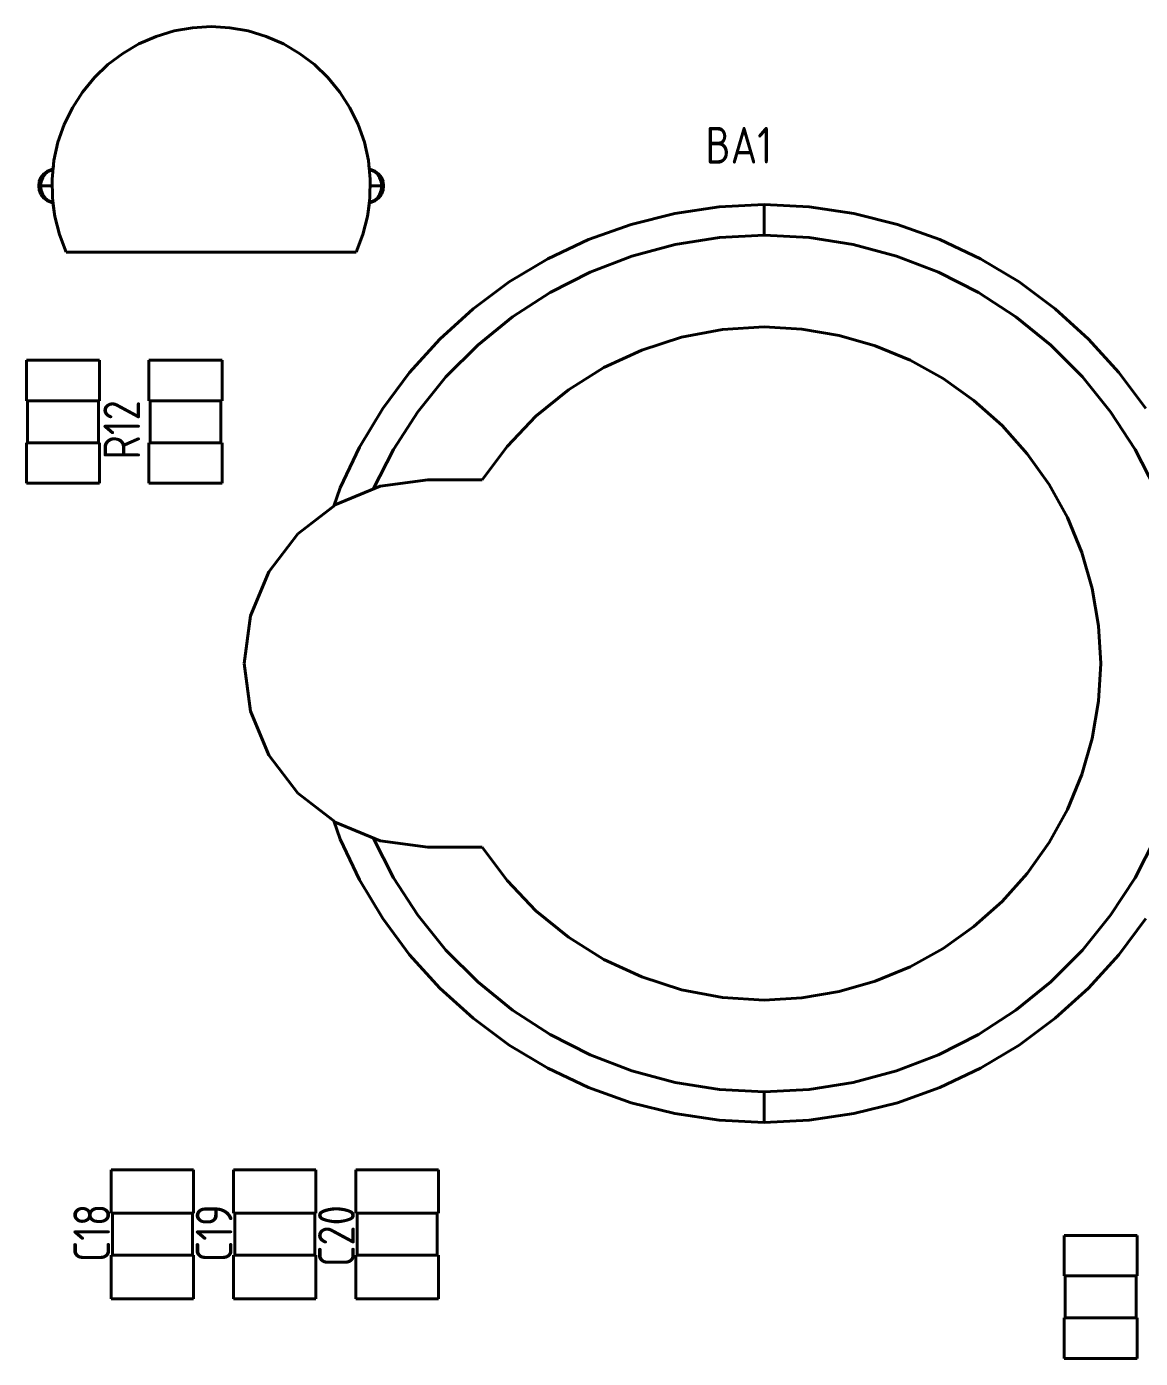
# Model space of a CAD drawing. Header units: inches. Extents: x -969 to 2045, y -594 to 12.
# Drawn here: x -834.11 to -797.7, y -149.78 to -106.25 of the extents above; entities that cross this region are included whole.
import ezdxf

# ---------------------------------------------------------------- set-up
doc = ezdxf.new("R2010")
doc.units = ezdxf.units.IN
doc.header["$MEASUREMENT"] = 0
doc.layers.add('Основная', color=7, linetype='Continuous', lineweight=40)
doc.styles.add('GOST type A0', font='gost.TTF', dxfattribs={"height": 2.116667})

msp = doc.modelspace()

# ---------------------------------------------------------------- linework, layer by layer
at = {"layer": 'Основная'}
for p, q in [((-829.877, -106.571), (-830.439, -106.815)), ((-830.439, -106.815), (-829.877, -106.571)), ((-829.877, -106.571), (-830.439, -106.815)), ((-830.439, -106.815), (-829.877, -106.571)), ((-829.293, -106.393), (-829.877, -106.571)), ((-829.877, -106.571), (-829.293, -106.393)), ((-829.293, -106.393), (-829.877, -106.571)), ((-829.877, -106.571), (-829.293, -106.393)), ((-828.689, -106.287), (-829.293, -106.393)), ((-829.293, -106.393), (-828.689, -106.287)), ((-828.689, -106.287), (-829.293, -106.393)), ((-829.293, -106.393), (-828.689, -106.287)), ((-828.079, -106.251), (-828.689, -106.287)), ((-828.689, -106.287), (-828.079, -106.251)), ((-828.079, -106.251), (-828.689, -106.287)), ((-828.689, -106.287), (-828.079, -106.251)), ((-827.469, -106.287), (-828.079, -106.251)), ((-828.079, -106.251), (-827.469, -106.287)), ((-827.469, -106.287), (-828.079, -106.251)), ((-828.079, -106.251), (-827.469, -106.287)), ((-826.867, -106.393), (-827.469, -106.287)), ((-827.469, -106.287), (-826.867, -106.393)), ((-826.867, -106.393), (-827.469, -106.287)), ((-827.469, -106.287), (-826.867, -106.393)), ((-826.281, -106.571), (-826.867, -106.393)), ((-826.867, -106.393), (-826.281, -106.571)), ((-826.281, -106.571), (-826.867, -106.393)), ((-826.867, -106.393), (-826.281, -106.571)), ((-825.719, -106.815), (-826.281, -106.571)), ((-826.281, -106.571), (-825.719, -106.815)), ((-825.719, -106.815), (-826.281, -106.571)), ((-826.281, -106.571), (-825.719, -106.815)), ((-830.439, -106.815), (-830.967, -107.125)), ((-830.967, -107.125), (-830.439, -106.815)), ((-830.439, -106.815), (-830.967, -107.125)), ((-830.967, -107.125), (-830.439, -106.815)), ((-825.191, -107.125), (-825.719, -106.815)), ((-825.719, -106.815), (-825.191, -107.125)), ((-825.191, -107.125), (-825.719, -106.815)), ((-825.719, -106.815), (-825.191, -107.125)), ((-831.455, -107.493), (-831.897, -107.915)), ((-831.897, -107.915), (-831.455, -107.493)), ((-831.455, -107.493), (-831.897, -107.915)), ((-831.897, -107.915), (-831.455, -107.493)), ((-830.967, -107.125), (-831.455, -107.493)), ((-831.455, -107.493), (-830.967, -107.125)), ((-830.967, -107.125), (-831.455, -107.493)), ((-831.455, -107.493), (-830.967, -107.125)), ((-824.703, -107.493), (-825.191, -107.125)), ((-825.191, -107.125), (-824.703, -107.493)), ((-824.703, -107.493), (-825.191, -107.125)), ((-825.191, -107.125), (-824.703, -107.493)), ((-824.261, -107.915), (-824.703, -107.493)), ((-824.703, -107.493), (-824.261, -107.915)), ((-824.261, -107.915), (-824.703, -107.493)), ((-824.703, -107.493), (-824.261, -107.915)), ((-831.897, -107.915), (-832.285, -108.389)), ((-832.285, -108.389), (-831.897, -107.915)), ((-831.897, -107.915), (-832.285, -108.389)), ((-832.285, -108.389), (-831.897, -107.915)), ((-823.873, -108.389), (-824.261, -107.915)), ((-824.261, -107.915), (-823.873, -108.389)), ((-823.873, -108.389), (-824.261, -107.915)), ((-824.261, -107.915), (-823.873, -108.389)), ((-832.285, -108.389), (-832.617, -108.903)), ((-832.617, -108.903), (-832.285, -108.389)), ((-832.285, -108.389), (-832.617, -108.903)), ((-832.617, -108.903), (-832.285, -108.389)), ((-823.541, -108.903), (-823.873, -108.389)), ((-823.873, -108.389), (-823.541, -108.903)), ((-823.541, -108.903), (-823.873, -108.389)), ((-823.873, -108.389), (-823.541, -108.903)), ((-832.617, -108.903), (-832.885, -109.453)), ((-832.885, -109.453), (-832.617, -108.903)), ((-832.617, -108.903), (-832.885, -109.453)), ((-832.885, -109.453), (-832.617, -108.903)), ((-823.273, -109.453), (-823.541, -108.903)), ((-823.541, -108.903), (-823.273, -109.453)), ((-823.273, -109.453), (-823.541, -108.903)), ((-823.541, -108.903), (-823.273, -109.453)), ((-832.885, -109.453), (-833.087, -110.031)), ((-833.087, -110.031), (-832.885, -109.453)), ((-832.885, -109.453), (-833.087, -110.031)), ((-833.087, -110.031), (-832.885, -109.453)), ((-823.071, -110.031), (-823.273, -109.453)), ((-823.273, -109.453), (-823.071, -110.031)), ((-823.071, -110.031), (-823.273, -109.453)), ((-823.273, -109.453), (-823.071, -110.031)), ((-833.087, -110.031), (-833.219, -110.627)), ((-833.219, -110.627), (-833.087, -110.031)), ((-833.087, -110.031), (-833.219, -110.627)), ((-833.219, -110.627), (-833.087, -110.031)), ((-822.939, -110.627), (-823.071, -110.031)), ((-823.071, -110.031), (-822.939, -110.627)), ((-822.939, -110.627), (-823.071, -110.031)), ((-823.071, -110.031), (-822.939, -110.627)), ((-833.439, -110.973), (-833.555, -111.063)), ((-833.555, -111.063), (-833.439, -110.973)), ((-833.439, -110.973), (-833.555, -111.063)), ((-833.555, -111.063), (-833.439, -110.973)), ((-833.501, -111.063), (-833.389, -110.973)), ((-833.501, -111.063), (-833.389, -110.973)), ((-833.303, -110.917), (-833.439, -110.973)), ((-833.439, -110.973), (-833.303, -110.917)), ((-833.303, -110.917), (-833.439, -110.973)), ((-833.439, -110.973), (-833.303, -110.917)), ((-833.389, -110.973), (-833.259, -110.917)), ((-833.389, -110.973), (-833.259, -110.917)), ((-833.249, -110.911), (-833.303, -110.917)), ((-833.303, -110.917), (-833.249, -110.911)), ((-833.249, -110.911), (-833.303, -110.917)), ((-833.303, -110.917), (-833.249, -110.911)), ((-833.281, -111.235), (-833.219, -110.627)), ((-833.281, -111.235), (-833.219, -110.627)), ((-833.259, -110.917), (-833.249, -110.917)), ((-833.259, -110.917), (-833.249, -110.917)), ((-833.219, -110.627), (-833.249, -110.917)), ((-833.219, -110.627), (-833.249, -110.917)), ((-833.249, -110.917), (-833.249, -110.911)), ((-833.249, -110.917), (-833.249, -110.911)), ((-822.909, -110.911), (-822.939, -110.627)), ((-822.939, -110.627), (-822.877, -111.235)), ((-822.909, -110.911), (-822.939, -110.627)), ((-822.939, -110.627), (-822.877, -111.235)), ((-822.855, -110.917), (-822.909, -110.911)), ((-822.909, -110.911), (-822.855, -110.917)), ((-822.855, -110.917), (-822.909, -110.911)), ((-822.909, -110.911), (-822.855, -110.917)), ((-822.909, -110.917), (-822.899, -110.917)), ((-822.909, -110.917), (-822.899, -110.917)), ((-822.899, -110.917), (-822.769, -110.973)), ((-822.899, -110.917), (-822.769, -110.973)), ((-822.719, -110.973), (-822.855, -110.917)), ((-822.855, -110.917), (-822.719, -110.973)), ((-822.719, -110.973), (-822.855, -110.917)), ((-822.855, -110.917), (-822.719, -110.973)), ((-822.769, -110.973), (-822.657, -111.063)), ((-822.769, -110.973), (-822.657, -111.063)), ((-822.605, -111.063), (-822.719, -110.973)), ((-822.719, -110.973), (-822.605, -111.063)), ((-822.605, -111.063), (-822.719, -110.973)), ((-822.719, -110.973), (-822.605, -111.063)), ((-833.699, -111.313), (-833.717, -111.457)), ((-833.717, -111.457), (-833.699, -111.313)), ((-833.699, -111.313), (-833.717, -111.457)), ((-833.717, -111.457), (-833.699, -111.313)), ((-833.643, -111.177), (-833.699, -111.313)), ((-833.699, -111.313), (-833.643, -111.177)), ((-833.643, -111.177), (-833.699, -111.313)), ((-833.699, -111.313), (-833.643, -111.177)), ((-833.657, -111.457), (-833.641, -111.313)), ((-833.657, -111.457), (-833.641, -111.313)), ((-833.555, -111.063), (-833.643, -111.177)), ((-833.643, -111.177), (-833.555, -111.063)), ((-833.555, -111.063), (-833.643, -111.177)), ((-833.643, -111.177), (-833.555, -111.063)), ((-833.641, -111.313), (-833.587, -111.177)), ((-833.641, -111.313), (-833.587, -111.177)), ((-833.587, -111.177), (-833.501, -111.063)), ((-833.587, -111.177), (-833.501, -111.063)), ((-833.281, -111.235), (-833.271, -111.847)), ((-833.281, -111.235), (-833.271, -111.847)), ((-822.887, -111.847), (-822.877, -111.235)), ((-822.887, -111.847), (-822.877, -111.235)), ((-822.657, -111.063), (-822.571, -111.177)), ((-822.657, -111.063), (-822.571, -111.177)), ((-822.515, -111.177), (-822.605, -111.063)), ((-822.605, -111.063), (-822.515, -111.177)), ((-822.515, -111.177), (-822.605, -111.063)), ((-822.605, -111.063), (-822.515, -111.177)), ((-822.571, -111.177), (-822.517, -111.313)), ((-822.571, -111.177), (-822.517, -111.313)), ((-822.517, -111.313), (-822.501, -111.457)), ((-822.517, -111.313), (-822.501, -111.457)), ((-822.459, -111.313), (-822.515, -111.177)), ((-822.515, -111.177), (-822.459, -111.313)), ((-822.459, -111.313), (-822.515, -111.177)), ((-822.515, -111.177), (-822.459, -111.313)), ((-822.441, -111.457), (-822.459, -111.313)), ((-822.459, -111.313), (-822.441, -111.457)), ((-822.441, -111.457), (-822.459, -111.313)), ((-822.459, -111.313), (-822.441, -111.457)), ((-833.717, -111.457), (-833.699, -111.601)), ((-833.717, -111.457), (-833.699, -111.601)), ((-833.717, -111.457), (-833.711, -111.457)), ((-833.717, -111.457), (-833.699, -111.601)), ((-833.717, -111.457), (-833.699, -111.601)), ((-833.717, -111.457), (-833.711, -111.457)), ((-833.711, -111.457), (-833.691, -111.457)), ((-833.711, -111.457), (-833.691, -111.457)), ((-833.699, -111.601), (-833.643, -111.737)), ((-833.699, -111.601), (-833.643, -111.737)), ((-833.699, -111.601), (-833.643, -111.737)), ((-833.699, -111.601), (-833.643, -111.737)), ((-833.691, -111.457), (-833.657, -111.457)), ((-833.691, -111.457), (-833.657, -111.457)), ((-833.657, -111.457), (-833.641, -111.601)), ((-833.657, -111.457), (-833.277, -111.457)), ((-833.657, -111.457), (-833.641, -111.601)), ((-833.657, -111.457), (-833.277, -111.457)), ((-833.643, -111.737), (-833.555, -111.853)), ((-833.643, -111.737), (-833.555, -111.853)), ((-833.643, -111.737), (-833.555, -111.853)), ((-833.643, -111.737), (-833.555, -111.853)), ((-833.641, -111.601), (-833.587, -111.737)), ((-833.641, -111.601), (-833.587, -111.737)), ((-833.587, -111.737), (-833.501, -111.853)), ((-833.587, -111.737), (-833.501, -111.853)), ((-833.555, -111.853), (-833.439, -111.941)), ((-833.555, -111.853), (-833.439, -111.941)), ((-833.555, -111.853), (-833.439, -111.941)), ((-833.555, -111.853), (-833.439, -111.941)), ((-833.501, -111.853), (-833.389, -111.941)), ((-833.501, -111.853), (-833.389, -111.941)), ((-833.271, -111.847), (-833.189, -112.453)), ((-833.271, -111.847), (-833.189, -112.453)), ((-822.969, -112.453), (-822.887, -111.847)), ((-822.969, -112.453), (-822.887, -111.847)), ((-822.881, -111.457), (-822.501, -111.457)), ((-822.881, -111.457), (-822.501, -111.457)), ((-822.769, -111.941), (-822.657, -111.853)), ((-822.769, -111.941), (-822.657, -111.853)), ((-822.719, -111.941), (-822.605, -111.853)), ((-822.719, -111.941), (-822.605, -111.853)), ((-822.719, -111.941), (-822.605, -111.853)), ((-822.719, -111.941), (-822.605, -111.853)), ((-822.657, -111.853), (-822.571, -111.737)), ((-822.657, -111.853), (-822.571, -111.737)), ((-822.605, -111.853), (-822.515, -111.737)), ((-822.605, -111.853), (-822.515, -111.737)), ((-822.605, -111.853), (-822.515, -111.737)), ((-822.605, -111.853), (-822.515, -111.737)), ((-822.571, -111.737), (-822.517, -111.601)), ((-822.571, -111.737), (-822.517, -111.601)), ((-822.517, -111.601), (-822.501, -111.457)), ((-822.517, -111.601), (-822.501, -111.457)), ((-822.515, -111.737), (-822.459, -111.601)), ((-822.515, -111.737), (-822.459, -111.601)), ((-822.515, -111.737), (-822.459, -111.601)), ((-822.515, -111.737), (-822.459, -111.601)), ((-822.501, -111.457), (-822.467, -111.457)), ((-822.501, -111.457), (-822.467, -111.457)), ((-822.467, -111.457), (-822.447, -111.457)), ((-822.467, -111.457), (-822.447, -111.457)), ((-822.459, -111.601), (-822.441, -111.457)), ((-822.459, -111.601), (-822.441, -111.457)), ((-822.459, -111.601), (-822.441, -111.457)), ((-822.459, -111.601), (-822.441, -111.457)), ((-822.447, -111.457), (-822.441, -111.457)), ((-822.447, -111.457), (-822.441, -111.457)), ((-833.439, -111.941), (-833.303, -111.997)), ((-833.439, -111.941), (-833.303, -111.997)), ((-833.439, -111.941), (-833.303, -111.997)), ((-833.439, -111.941), (-833.303, -111.997)), ((-833.389, -111.941), (-833.259, -111.997)), ((-833.389, -111.941), (-833.259, -111.997)), ((-833.303, -111.997), (-833.251, -112.003)), ((-833.303, -111.997), (-833.251, -112.003)), ((-833.303, -111.997), (-833.251, -112.003)), ((-833.303, -111.997), (-833.251, -112.003)), ((-833.259, -111.997), (-833.251, -111.997)), ((-833.259, -111.997), (-833.251, -111.997)), ((-833.251, -112.003), (-833.251, -111.997)), ((-833.251, -111.997), (-833.189, -112.453)), ((-833.251, -112.003), (-833.251, -111.997)), ((-833.251, -111.997), (-833.189, -112.453)), ((-822.969, -112.453), (-822.907, -112.003)), ((-822.969, -112.453), (-822.907, -112.003)), ((-822.907, -112.003), (-822.855, -111.997)), ((-822.907, -111.997), (-822.899, -111.997)), ((-822.907, -112.003), (-822.855, -111.997)), ((-822.907, -112.003), (-822.855, -111.997)), ((-822.907, -111.997), (-822.899, -111.997)), ((-822.907, -112.003), (-822.855, -111.997)), ((-822.899, -111.997), (-822.769, -111.941)), ((-822.899, -111.997), (-822.769, -111.941)), ((-822.855, -111.997), (-822.719, -111.941)), ((-822.855, -111.997), (-822.719, -111.941)), ((-822.855, -111.997), (-822.719, -111.941)), ((-822.855, -111.997), (-822.719, -111.941)), ((-811.469, -112.139), (-812.925, -112.355)), ((-812.925, -112.355), (-811.469, -112.139)), ((-811.469, -112.139), (-812.925, -112.355)), ((-812.925, -112.355), (-811.469, -112.139)), ((-809.999, -112.067), (-811.469, -112.139)), ((-811.469, -112.139), (-809.999, -112.067)), ((-809.999, -112.067), (-811.469, -112.139)), ((-811.469, -112.139), (-809.999, -112.067)), ((-808.529, -112.139), (-809.999, -112.067)), ((-808.529, -112.139), (-809.999, -112.067)), ((-809.999, -112.101), (-809.999, -112.067)), ((-808.529, -112.139), (-809.999, -112.067)), ((-808.529, -112.139), (-809.999, -112.067)), ((-809.999, -112.101), (-809.999, -112.067)), ((-809.999, -112.201), (-809.999, -112.101)), ((-809.999, -112.201), (-809.999, -112.101)), ((-809.999, -112.359), (-809.999, -112.201)), ((-809.999, -112.359), (-809.999, -112.201)), ((-807.073, -112.355), (-808.529, -112.139)), ((-807.073, -112.355), (-808.529, -112.139)), ((-807.073, -112.355), (-808.529, -112.139)), ((-807.073, -112.355), (-808.529, -112.139)), ((-833.189, -112.453), (-833.037, -113.047)), ((-833.189, -112.453), (-833.037, -113.047)), ((-833.189, -112.453), (-833.037, -113.047)), ((-833.189, -112.453), (-833.037, -113.047)), ((-823.121, -113.047), (-822.969, -112.453)), ((-823.121, -113.047), (-822.969, -112.453)), ((-823.121, -113.047), (-822.969, -112.453)), ((-823.121, -113.047), (-822.969, -112.453)), ((-814.353, -112.713), (-815.739, -113.209)), ((-815.739, -113.209), (-814.353, -112.713)), ((-814.353, -112.713), (-815.739, -113.209)), ((-815.739, -113.209), (-814.353, -112.713)), ((-812.925, -112.355), (-814.353, -112.713)), ((-814.353, -112.713), (-812.925, -112.355)), ((-812.925, -112.355), (-814.353, -112.713)), ((-814.353, -112.713), (-812.925, -112.355)), ((-809.999, -112.567), (-809.999, -112.359)), ((-809.999, -112.567), (-809.999, -112.359)), ((-809.999, -112.809), (-809.999, -112.567)), ((-809.999, -112.809), (-809.999, -112.567)), ((-805.645, -112.713), (-807.073, -112.355)), ((-805.645, -112.713), (-807.073, -112.355)), ((-805.645, -112.713), (-807.073, -112.355)), ((-805.645, -112.713), (-807.073, -112.355)), ((-804.259, -113.209), (-805.645, -112.713)), ((-804.259, -113.209), (-805.645, -112.713)), ((-804.259, -113.209), (-805.645, -112.713)), ((-804.259, -113.209), (-805.645, -112.713)), ((-833.037, -113.047), (-832.817, -113.617)), ((-833.037, -113.047), (-832.817, -113.617)), ((-833.037, -113.047), (-832.817, -113.617)), ((-833.037, -113.047), (-832.817, -113.617)), ((-823.341, -113.617), (-823.121, -113.047)), ((-823.341, -113.617), (-823.121, -113.047)), ((-823.341, -113.617), (-823.121, -113.047)), ((-823.341, -113.617), (-823.121, -113.047)), ((-812.909, -113.373), (-811.463, -113.143)), ((-812.909, -113.373), (-811.463, -113.143)), ((-811.463, -113.143), (-809.999, -113.067)), ((-811.463, -113.143), (-809.999, -113.067)), ((-809.999, -113.067), (-809.999, -112.809)), ((-809.999, -113.067), (-809.999, -112.809)), ((-808.535, -113.143), (-809.999, -113.067)), ((-808.535, -113.143), (-809.999, -113.067)), ((-807.089, -113.373), (-808.535, -113.143)), ((-807.089, -113.373), (-808.535, -113.143)), ((-815.739, -113.209), (-817.071, -113.839)), ((-817.071, -113.839), (-815.739, -113.209)), ((-815.739, -113.209), (-817.071, -113.839)), ((-817.071, -113.839), (-815.739, -113.209)), ((-814.325, -113.753), (-812.909, -113.373)), ((-814.325, -113.753), (-812.909, -113.373)), ((-805.673, -113.753), (-807.089, -113.373)), ((-805.673, -113.753), (-807.089, -113.373)), ((-802.929, -113.839), (-804.259, -113.209)), ((-802.929, -113.839), (-804.259, -113.209)), ((-802.929, -113.839), (-804.259, -113.209)), ((-802.929, -113.839), (-804.259, -113.209)), ((-832.817, -113.617), (-823.341, -113.617)), ((-832.817, -113.617), (-823.341, -113.617)), ((-832.817, -113.617), (-823.341, -113.617)), ((-832.817, -113.617), (-823.341, -113.617)), ((-817.071, -113.839), (-818.333, -114.595)), ((-818.333, -114.595), (-817.071, -113.839)), ((-817.071, -113.839), (-818.333, -114.595)), ((-818.333, -114.595), (-817.071, -113.839)), ((-815.693, -114.277), (-814.325, -113.753)), ((-815.693, -114.277), (-814.325, -113.753)), ((-804.305, -114.277), (-805.673, -113.753)), ((-804.305, -114.277), (-805.673, -113.753)), ((-801.665, -114.595), (-802.929, -113.839)), ((-801.665, -114.595), (-802.929, -113.839)), ((-801.665, -114.595), (-802.929, -113.839)), ((-801.665, -114.595), (-802.929, -113.839)), ((-816.999, -114.943), (-815.693, -114.277)), ((-816.999, -114.943), (-815.693, -114.277)), ((-802.999, -114.943), (-804.305, -114.277)), ((-802.999, -114.943), (-804.305, -114.277)), ((-818.333, -114.595), (-819.515, -115.471)), ((-819.515, -115.471), (-818.333, -114.595)), ((-818.333, -114.595), (-819.515, -115.471)), ((-819.515, -115.471), (-818.333, -114.595)), ((-800.483, -115.471), (-801.665, -114.595)), ((-800.483, -115.471), (-801.665, -114.595)), ((-800.483, -115.471), (-801.665, -114.595)), ((-800.483, -115.471), (-801.665, -114.595)), ((-818.229, -115.741), (-816.999, -114.943)), ((-818.229, -115.741), (-816.999, -114.943)), ((-801.771, -115.741), (-802.999, -114.943)), ((-801.771, -115.741), (-802.999, -114.943)), ((-819.515, -115.471), (-820.605, -116.461)), ((-820.605, -116.461), (-819.515, -115.471)), ((-819.515, -115.471), (-820.605, -116.461)), ((-820.605, -116.461), (-819.515, -115.471)), ((-819.367, -116.663), (-818.229, -115.741)), ((-819.367, -116.663), (-818.229, -115.741)), ((-800.631, -116.663), (-801.771, -115.741)), ((-800.631, -116.663), (-801.771, -115.741)), ((-799.393, -116.461), (-800.483, -115.471)), ((-799.393, -116.461), (-800.483, -115.471)), ((-799.393, -116.461), (-800.483, -115.471)), ((-799.393, -116.461), (-800.483, -115.471)), ((-812.705, -116.405), (-811.363, -116.151)), ((-812.705, -116.405), (-811.363, -116.151)), ((-811.363, -116.151), (-809.999, -116.067)), ((-811.363, -116.151), (-809.999, -116.067)), ((-808.767, -116.137), (-809.999, -116.067)), ((-808.767, -116.137), (-809.999, -116.067)), ((-807.551, -116.343), (-808.767, -116.137)), ((-807.551, -116.343), (-808.767, -116.137)), ((-820.605, -116.461), (-821.595, -117.551)), ((-821.595, -117.551), (-820.605, -116.461)), ((-820.605, -116.461), (-821.595, -117.551)), ((-821.595, -117.551), (-820.605, -116.461)), ((-814.005, -116.823), (-812.705, -116.405)), ((-814.005, -116.823), (-812.705, -116.405)), ((-806.367, -116.685), (-807.551, -116.343)), ((-806.367, -116.685), (-807.551, -116.343)), ((-798.405, -117.551), (-799.393, -116.461)), ((-798.405, -117.551), (-799.393, -116.461)), ((-798.405, -117.551), (-799.393, -116.461)), ((-798.405, -117.551), (-799.393, -116.461)), ((-820.403, -117.699), (-819.367, -116.663)), ((-820.403, -117.699), (-819.367, -116.663)), ((-815.243, -117.397), (-814.005, -116.823)), ((-815.243, -117.397), (-814.005, -116.823)), ((-805.227, -117.157), (-806.367, -116.685)), ((-805.227, -117.157), (-806.367, -116.685)), ((-799.595, -117.699), (-800.631, -116.663)), ((-799.595, -117.699), (-800.631, -116.663)), ((-831.725, -117.157), (-834.113, -117.157)), ((-834.113, -117.157), (-834.113, -118.477)), ((-834.113, -118.477), (-834.113, -117.157)), ((-831.725, -117.157), (-834.113, -117.157)), ((-831.725, -117.157), (-834.113, -117.157)), ((-834.113, -117.157), (-834.113, -118.477)), ((-834.113, -118.477), (-834.113, -117.157)), ((-831.725, -117.157), (-834.113, -117.157)), ((-831.725, -118.477), (-831.725, -117.157)), ((-831.725, -118.477), (-831.725, -117.157)), ((-831.725, -118.477), (-831.725, -117.157)), ((-831.725, -118.477), (-831.725, -117.157)), ((-827.725, -117.157), (-830.113, -117.157)), ((-830.113, -117.157), (-830.113, -118.477)), ((-830.113, -117.157), (-827.725, -117.157)), ((-830.113, -117.157), (-830.113, -118.477)), ((-827.725, -117.157), (-830.113, -117.157)), ((-830.113, -117.157), (-830.113, -118.477)), ((-830.113, -117.157), (-827.725, -117.157)), ((-830.113, -117.157), (-830.113, -118.477)), ((-827.725, -118.477), (-827.725, -117.157)), ((-827.725, -117.157), (-827.725, -118.477)), ((-827.725, -118.477), (-827.725, -117.157)), ((-827.725, -117.157), (-827.725, -118.477)), ((-816.401, -118.121), (-815.243, -117.397)), ((-816.401, -118.121), (-815.243, -117.397)), ((-804.147, -117.753), (-805.227, -117.157)), ((-804.147, -117.753), (-805.227, -117.157)), ((-821.595, -117.551), (-822.471, -118.733)), ((-822.471, -118.733), (-821.595, -117.551)), ((-821.595, -117.551), (-822.471, -118.733)), ((-822.471, -118.733), (-821.595, -117.551)), ((-821.325, -118.837), (-820.403, -117.699)), ((-821.325, -118.837), (-820.403, -117.699)), ((-803.141, -118.467), (-804.147, -117.753)), ((-803.141, -118.467), (-804.147, -117.753)), ((-798.673, -118.837), (-799.595, -117.699)), ((-798.673, -118.837), (-799.595, -117.699)), ((-797.527, -118.733), (-798.405, -117.551)), ((-797.527, -118.733), (-798.405, -117.551)), ((-797.527, -118.733), (-798.405, -117.551)), ((-797.527, -118.733), (-798.405, -117.551)), ((-817.461, -118.983), (-816.401, -118.121)), ((-817.461, -118.983), (-816.401, -118.121)), ((-834.113, -118.477), (-834.079, -118.477)), ((-831.725, -118.477), (-834.113, -118.477)), ((-834.113, -118.477), (-834.079, -118.477)), ((-831.725, -118.477), (-834.113, -118.477)), ((-834.079, -118.477), (-834.079, -119.849)), ((-834.079, -119.849), (-834.079, -118.477)), ((-834.079, -118.477), (-834.079, -119.849)), ((-834.079, -119.849), (-834.079, -118.477)), ((-831.759, -119.849), (-831.759, -118.477)), ((-831.759, -118.477), (-831.725, -118.477)), ((-831.759, -119.849), (-831.759, -118.477)), ((-831.759, -119.849), (-831.759, -118.477)), ((-831.759, -118.477), (-831.725, -118.477)), ((-831.759, -119.849), (-831.759, -118.477)), ((-830.113, -118.477), (-830.079, -118.477)), ((-830.113, -118.477), (-827.725, -118.477)), ((-830.113, -118.477), (-830.079, -118.477)), ((-830.113, -118.477), (-827.725, -118.477)), ((-830.079, -118.477), (-830.079, -119.849)), ((-830.079, -118.477), (-830.079, -119.849)), ((-830.079, -118.477), (-830.079, -119.849)), ((-830.079, -118.477), (-830.079, -119.849)), ((-827.759, -119.849), (-827.759, -118.477)), ((-827.759, -118.477), (-827.725, -118.477)), ((-827.759, -118.477), (-827.759, -119.849)), ((-827.759, -119.849), (-827.759, -118.477)), ((-827.759, -118.477), (-827.725, -118.477)), ((-827.759, -118.477), (-827.759, -119.849)), ((-822.471, -118.733), (-823.227, -119.995)), ((-823.227, -119.995), (-822.471, -118.733)), ((-822.471, -118.733), (-823.227, -119.995)), ((-823.227, -119.995), (-822.471, -118.733)), ((-802.221, -119.289), (-803.141, -118.467)), ((-802.221, -119.289), (-803.141, -118.467)), ((-822.123, -120.067), (-821.325, -118.837)), ((-822.123, -120.067), (-821.325, -118.837)), ((-818.405, -119.971), (-817.461, -118.983)), ((-818.405, -119.971), (-817.461, -118.983)), ((-797.875, -120.067), (-798.673, -118.837)), ((-797.875, -120.067), (-798.673, -118.837)), ((-801.399, -120.209), (-802.221, -119.289)), ((-801.399, -120.209), (-802.221, -119.289)), ((-834.079, -119.849), (-834.113, -119.849)), ((-834.113, -119.849), (-834.113, -121.169)), ((-834.113, -121.169), (-834.113, -119.849)), ((-831.725, -119.849), (-834.113, -119.849)), ((-834.079, -119.849), (-834.113, -119.849)), ((-834.113, -119.849), (-834.113, -121.169)), ((-834.113, -121.169), (-834.113, -119.849)), ((-831.725, -119.849), (-834.113, -119.849)), ((-831.725, -119.849), (-831.759, -119.849)), ((-831.725, -119.849), (-831.759, -119.849)), ((-831.725, -121.169), (-831.725, -119.849)), ((-831.725, -121.169), (-831.725, -119.849)), ((-831.725, -121.169), (-831.725, -119.849)), ((-831.725, -121.169), (-831.725, -119.849)), ((-830.079, -119.849), (-830.113, -119.849)), ((-830.113, -119.849), (-830.113, -121.169)), ((-830.113, -119.849), (-827.725, -119.849)), ((-830.113, -119.849), (-830.113, -121.169)), ((-830.079, -119.849), (-830.113, -119.849)), ((-830.113, -119.849), (-830.113, -121.169)), ((-830.113, -119.849), (-827.725, -119.849)), ((-830.113, -119.849), (-830.113, -121.169)), ((-827.725, -119.849), (-827.759, -119.849)), ((-827.725, -119.849), (-827.759, -119.849)), ((-827.725, -121.169), (-827.725, -119.849)), ((-827.725, -119.849), (-827.725, -121.169)), ((-827.725, -121.169), (-827.725, -119.849)), ((-827.725, -119.849), (-827.725, -121.169)), ((-823.227, -119.995), (-823.857, -121.327)), ((-823.857, -121.327), (-823.227, -119.995)), ((-823.227, -119.995), (-823.857, -121.327)), ((-823.857, -121.327), (-823.227, -119.995)), ((-822.787, -121.369), (-822.123, -120.067)), ((-822.787, -121.369), (-822.123, -120.067)), ((-819.219, -121.067), (-818.405, -119.971)), ((-819.219, -121.067), (-818.405, -119.971)), ((-797.209, -121.373), (-797.875, -120.067)), ((-797.209, -121.373), (-797.875, -120.067)), ((-800.685, -121.215), (-801.399, -120.209)), ((-800.685, -121.215), (-801.399, -120.209)), ((-834.113, -121.169), (-831.725, -121.169)), ((-831.725, -121.169), (-834.113, -121.169)), ((-834.113, -121.169), (-831.725, -121.169)), ((-831.725, -121.169), (-834.113, -121.169)), ((-830.113, -121.169), (-827.725, -121.169)), ((-830.113, -121.169), (-827.725, -121.169)), ((-830.113, -121.169), (-827.725, -121.169)), ((-830.113, -121.169), (-827.725, -121.169)), ((-823.857, -121.327), (-824.073, -121.927)), ((-824.073, -121.927), (-823.857, -121.327)), ((-823.857, -121.327), (-824.073, -121.927)), ((-824.073, -121.927), (-823.857, -121.327)), ((-823.999, -121.871), (-822.553, -121.271)), ((-823.999, -121.871), (-822.553, -121.271)), ((-822.553, -121.271), (-820.999, -121.067)), ((-822.553, -121.271), (-820.999, -121.067)), ((-820.999, -121.067), (-819.219, -121.067)), ((-820.999, -121.067), (-819.219, -121.067)), ((-800.089, -122.295), (-800.685, -121.215)), ((-800.089, -122.295), (-800.685, -121.215)), ((-825.241, -122.825), (-823.999, -121.871)), ((-825.241, -122.825), (-823.999, -121.871)), ((-824.073, -121.927), (-825.241, -122.825)), ((-824.073, -121.927), (-825.241, -122.825)), ((-799.617, -123.433), (-800.089, -122.295)), ((-799.617, -123.433), (-800.089, -122.295)), ((-825.241, -122.825), (-826.195, -124.067)), ((-826.195, -124.067), (-825.241, -122.825)), ((-825.241, -122.825), (-826.195, -124.067)), ((-826.195, -124.067), (-825.241, -122.825)), ((-799.275, -124.619), (-799.617, -123.433)), ((-799.275, -124.619), (-799.617, -123.433)), ((-826.195, -124.067), (-826.795, -125.513)), ((-826.795, -125.513), (-826.195, -124.067)), ((-826.195, -124.067), (-826.795, -125.513)), ((-826.795, -125.513), (-826.195, -124.067)), ((-799.069, -125.835), (-799.275, -124.619)), ((-799.069, -125.835), (-799.275, -124.619)), ((-826.795, -125.513), (-826.999, -127.067)), ((-826.999, -127.067), (-826.795, -125.513)), ((-826.795, -125.513), (-826.999, -127.067)), ((-826.999, -127.067), (-826.795, -125.513)), ((-798.999, -127.067), (-799.069, -125.835)), ((-798.999, -127.067), (-799.069, -125.835)), ((-826.999, -127.067), (-826.795, -128.619)), ((-826.795, -128.619), (-826.999, -127.067)), ((-826.999, -127.067), (-826.795, -128.619)), ((-826.795, -128.619), (-826.999, -127.067)), ((-799.069, -128.299), (-798.999, -127.067)), ((-799.069, -128.299), (-798.999, -127.067)), ((-799.275, -129.515), (-799.069, -128.299)), ((-799.275, -129.515), (-799.069, -128.299)), ((-826.795, -128.619), (-826.195, -130.067)), ((-826.195, -130.067), (-826.795, -128.619)), ((-826.795, -128.619), (-826.195, -130.067)), ((-826.195, -130.067), (-826.795, -128.619)), ((-799.617, -130.699), (-799.275, -129.515)), ((-799.617, -130.699), (-799.275, -129.515)), ((-826.195, -130.067), (-825.241, -131.309)), ((-825.241, -131.309), (-826.195, -130.067)), ((-826.195, -130.067), (-825.241, -131.309)), ((-825.241, -131.309), (-826.195, -130.067)), ((-800.089, -131.839), (-799.617, -130.699)), ((-800.089, -131.839), (-799.617, -130.699)), ((-825.241, -131.309), (-824.073, -132.207)), ((-823.999, -132.263), (-825.241, -131.309)), ((-825.241, -131.309), (-824.073, -132.207)), ((-823.999, -132.263), (-825.241, -131.309)), ((-800.685, -132.919), (-800.089, -131.839)), ((-800.685, -132.919), (-800.089, -131.839)), ((-824.073, -132.207), (-823.857, -132.807)), ((-823.857, -132.807), (-824.073, -132.207)), ((-824.073, -132.207), (-823.857, -132.807)), ((-823.857, -132.807), (-824.073, -132.207)), ((-822.553, -132.863), (-823.999, -132.263)), ((-822.553, -132.863), (-823.999, -132.263)), ((-823.857, -132.807), (-823.227, -134.137)), ((-823.227, -134.137), (-823.857, -132.807)), ((-823.857, -132.807), (-823.227, -134.137)), ((-823.227, -134.137), (-823.857, -132.807)), ((-822.123, -134.067), (-822.787, -132.765)), ((-822.123, -134.067), (-822.787, -132.765)), ((-820.999, -133.067), (-822.553, -132.863)), ((-820.999, -133.067), (-822.553, -132.863)), ((-820.999, -133.067), (-819.219, -133.067)), ((-820.999, -133.067), (-819.219, -133.067)), ((-818.405, -134.163), (-819.219, -133.067)), ((-818.405, -134.163), (-819.219, -133.067)), ((-801.399, -133.925), (-800.685, -132.919)), ((-801.399, -133.925), (-800.685, -132.919)), ((-797.875, -134.067), (-797.209, -132.761)), ((-797.875, -134.067), (-797.209, -132.761)), ((-802.221, -134.845), (-801.399, -133.925)), ((-802.221, -134.845), (-801.399, -133.925)), ((-823.227, -134.137), (-822.471, -135.401)), ((-822.471, -135.401), (-823.227, -134.137)), ((-823.227, -134.137), (-822.471, -135.401)), ((-822.471, -135.401), (-823.227, -134.137)), ((-821.325, -135.295), (-822.123, -134.067)), ((-821.325, -135.295), (-822.123, -134.067)), ((-817.461, -135.149), (-818.405, -134.163)), ((-817.461, -135.149), (-818.405, -134.163)), ((-798.673, -135.295), (-797.875, -134.067)), ((-798.673, -135.295), (-797.875, -134.067)), ((-803.141, -135.667), (-802.221, -134.845)), ((-803.141, -135.667), (-802.221, -134.845)), ((-820.403, -136.435), (-821.325, -135.295)), ((-820.403, -136.435), (-821.325, -135.295)), ((-816.401, -136.013), (-817.461, -135.149)), ((-816.401, -136.013), (-817.461, -135.149)), ((-799.595, -136.435), (-798.673, -135.295)), ((-799.595, -136.435), (-798.673, -135.295)), ((-822.471, -135.401), (-821.595, -136.583)), ((-821.595, -136.583), (-822.471, -135.401)), ((-822.471, -135.401), (-821.595, -136.583)), ((-821.595, -136.583), (-822.471, -135.401)), ((-804.147, -136.381), (-803.141, -135.667)), ((-804.147, -136.381), (-803.141, -135.667)), ((-798.405, -136.583), (-797.527, -135.401)), ((-798.405, -136.583), (-797.527, -135.401)), ((-798.405, -136.583), (-797.527, -135.401)), ((-798.405, -136.583), (-797.527, -135.401)), ((-815.243, -136.737), (-816.401, -136.013)), ((-815.243, -136.737), (-816.401, -136.013)), ((-821.595, -136.583), (-820.605, -137.673)), ((-820.605, -137.673), (-821.595, -136.583)), ((-821.595, -136.583), (-820.605, -137.673)), ((-820.605, -137.673), (-821.595, -136.583)), ((-819.367, -137.471), (-820.403, -136.435)), ((-819.367, -137.471), (-820.403, -136.435)), ((-805.227, -136.977), (-804.147, -136.381)), ((-805.227, -136.977), (-804.147, -136.381)), ((-800.631, -137.471), (-799.595, -136.435)), ((-800.631, -137.471), (-799.595, -136.435)), ((-799.393, -137.673), (-798.405, -136.583)), ((-799.393, -137.673), (-798.405, -136.583)), ((-799.393, -137.673), (-798.405, -136.583)), ((-799.393, -137.673), (-798.405, -136.583)), ((-814.005, -137.311), (-815.243, -136.737)), ((-814.005, -137.311), (-815.243, -136.737)), ((-806.367, -137.449), (-805.227, -136.977)), ((-806.367, -137.449), (-805.227, -136.977)), ((-818.229, -138.393), (-819.367, -137.471)), ((-818.229, -138.393), (-819.367, -137.471)), ((-812.705, -137.729), (-814.005, -137.311)), ((-812.705, -137.729), (-814.005, -137.311)), ((-807.551, -137.791), (-806.367, -137.449)), ((-807.551, -137.791), (-806.367, -137.449)), ((-801.771, -138.393), (-800.631, -137.471)), ((-801.771, -138.393), (-800.631, -137.471)), ((-820.605, -137.673), (-819.515, -138.661)), ((-819.515, -138.661), (-820.605, -137.673)), ((-820.605, -137.673), (-819.515, -138.661)), ((-819.515, -138.661), (-820.605, -137.673)), ((-811.363, -137.983), (-812.705, -137.729)), ((-811.363, -137.983), (-812.705, -137.729)), ((-808.767, -137.997), (-807.551, -137.791)), ((-808.767, -137.997), (-807.551, -137.791)), ((-800.483, -138.661), (-799.393, -137.673)), ((-800.483, -138.661), (-799.393, -137.673)), ((-800.483, -138.661), (-799.393, -137.673)), ((-800.483, -138.661), (-799.393, -137.673)), ((-816.999, -139.191), (-818.229, -138.393)), ((-816.999, -139.191), (-818.229, -138.393)), ((-809.999, -138.067), (-811.363, -137.983)), ((-809.999, -138.067), (-811.363, -137.983)), ((-809.999, -138.067), (-808.767, -137.997)), ((-809.999, -138.067), (-808.767, -137.997)), ((-802.999, -139.191), (-801.771, -138.393)), ((-802.999, -139.191), (-801.771, -138.393)), ((-819.515, -138.661), (-818.333, -139.539)), ((-818.333, -139.539), (-819.515, -138.661)), ((-819.515, -138.661), (-818.333, -139.539)), ((-818.333, -139.539), (-819.515, -138.661)), ((-801.665, -139.539), (-800.483, -138.661)), ((-801.665, -139.539), (-800.483, -138.661)), ((-801.665, -139.539), (-800.483, -138.661)), ((-801.665, -139.539), (-800.483, -138.661)), ((-815.693, -139.857), (-816.999, -139.191)), ((-815.693, -139.857), (-816.999, -139.191)), ((-804.305, -139.857), (-802.999, -139.191)), ((-804.305, -139.857), (-802.999, -139.191)), ((-818.333, -139.539), (-817.071, -140.295)), ((-817.071, -140.295), (-818.333, -139.539)), ((-818.333, -139.539), (-817.071, -140.295)), ((-817.071, -140.295), (-818.333, -139.539)), ((-802.929, -140.295), (-801.665, -139.539)), ((-802.929, -140.295), (-801.665, -139.539)), ((-802.929, -140.295), (-801.665, -139.539)), ((-802.929, -140.295), (-801.665, -139.539)), ((-814.325, -140.381), (-815.693, -139.857)), ((-814.325, -140.381), (-815.693, -139.857)), ((-805.673, -140.381), (-804.305, -139.857)), ((-805.673, -140.381), (-804.305, -139.857)), ((-817.071, -140.295), (-815.739, -140.925)), ((-815.739, -140.925), (-817.071, -140.295)), ((-817.071, -140.295), (-815.739, -140.925)), ((-815.739, -140.925), (-817.071, -140.295)), ((-812.909, -140.761), (-814.325, -140.381)), ((-812.909, -140.761), (-814.325, -140.381)), ((-807.089, -140.761), (-805.673, -140.381)), ((-807.089, -140.761), (-805.673, -140.381)), ((-804.259, -140.925), (-802.929, -140.295)), ((-804.259, -140.925), (-802.929, -140.295)), ((-804.259, -140.925), (-802.929, -140.295)), ((-804.259, -140.925), (-802.929, -140.295)), ((-815.739, -140.925), (-814.353, -141.421)), ((-814.353, -141.421), (-815.739, -140.925)), ((-815.739, -140.925), (-814.353, -141.421)), ((-814.353, -141.421), (-815.739, -140.925)), ((-811.463, -140.991), (-812.909, -140.761)), ((-811.463, -140.991), (-812.909, -140.761)), ((-809.999, -141.067), (-811.463, -140.991)), ((-809.999, -141.067), (-811.463, -140.991)), ((-809.999, -141.067), (-808.535, -140.991)), ((-809.999, -141.067), (-808.535, -140.991)), ((-808.535, -140.991), (-807.089, -140.761)), ((-808.535, -140.991), (-807.089, -140.761)), ((-805.645, -141.421), (-804.259, -140.925)), ((-805.645, -141.421), (-804.259, -140.925)), ((-805.645, -141.421), (-804.259, -140.925)), ((-805.645, -141.421), (-804.259, -140.925)), ((-814.353, -141.421), (-812.925, -141.779)), ((-812.925, -141.779), (-814.353, -141.421)), ((-814.353, -141.421), (-812.925, -141.779)), ((-812.925, -141.779), (-814.353, -141.421)), ((-809.999, -141.325), (-809.999, -141.067)), ((-809.999, -141.325), (-809.999, -141.067)), ((-809.999, -141.567), (-809.999, -141.325)), ((-809.999, -141.567), (-809.999, -141.325)), ((-807.073, -141.779), (-805.645, -141.421)), ((-807.073, -141.779), (-805.645, -141.421)), ((-807.073, -141.779), (-805.645, -141.421)), ((-807.073, -141.779), (-805.645, -141.421)), ((-812.925, -141.779), (-811.469, -141.995)), ((-811.469, -141.995), (-812.925, -141.779)), ((-812.925, -141.779), (-811.469, -141.995)), ((-811.469, -141.995), (-812.925, -141.779)), ((-809.999, -141.773), (-809.999, -141.567)), ((-809.999, -141.773), (-809.999, -141.567)), ((-809.999, -141.933), (-809.999, -141.773)), ((-809.999, -141.933), (-809.999, -141.773)), ((-808.529, -141.995), (-807.073, -141.779)), ((-808.529, -141.995), (-807.073, -141.779)), ((-808.529, -141.995), (-807.073, -141.779)), ((-808.529, -141.995), (-807.073, -141.779)), ((-811.469, -141.995), (-809.999, -142.067)), ((-809.999, -142.067), (-811.469, -141.995)), ((-811.469, -141.995), (-809.999, -142.067)), ((-809.999, -142.067), (-811.469, -141.995)), ((-809.999, -142.033), (-809.999, -141.933)), ((-809.999, -142.033), (-809.999, -141.933)), ((-809.999, -142.067), (-808.529, -141.995)), ((-809.999, -142.067), (-808.529, -141.995)), ((-809.999, -142.067), (-808.529, -141.995)), ((-809.999, -142.067), (-808.529, -141.995)), ((-809.999, -142.067), (-809.999, -142.033)), ((-809.999, -142.067), (-809.999, -142.033)), ((-828.653, -143.612), (-831.345, -143.612)), ((-831.345, -143.612), (-831.345, -145.034)), ((-831.345, -145.034), (-831.345, -143.612)), ((-828.653, -143.612), (-831.345, -143.612)), ((-828.653, -143.612), (-831.345, -143.612)), ((-831.345, -143.612), (-831.345, -145.034)), ((-831.345, -145.034), (-831.345, -143.612)), ((-828.653, -143.612), (-831.345, -143.612)), ((-828.653, -145.034), (-828.653, -143.612)), ((-828.653, -145.034), (-828.653, -143.612)), ((-828.653, -145.034), (-828.653, -143.612)), ((-828.653, -145.034), (-828.653, -143.612)), ((-824.653, -143.612), (-827.345, -143.612)), ((-827.345, -143.612), (-827.345, -145.034)), ((-827.345, -145.034), (-827.345, -143.612)), ((-824.653, -143.612), (-827.345, -143.612)), ((-824.653, -143.612), (-827.345, -143.612)), ((-827.345, -143.612), (-827.345, -145.034)), ((-827.345, -145.034), (-827.345, -143.612)), ((-824.653, -143.612), (-827.345, -143.612)), ((-824.653, -145.034), (-824.653, -143.612)), ((-824.653, -145.034), (-824.653, -143.612)), ((-824.653, -145.034), (-824.653, -143.612)), ((-824.653, -145.034), (-824.653, -143.612)), ((-820.653, -143.612), (-823.345, -143.612)), ((-823.345, -143.612), (-823.345, -145.034)), ((-823.345, -145.034), (-823.345, -143.612)), ((-820.653, -143.612), (-823.345, -143.612)), ((-820.653, -143.612), (-823.345, -143.612)), ((-823.345, -143.612), (-823.345, -145.034)), ((-823.345, -145.034), (-823.345, -143.612)), ((-820.653, -143.612), (-823.345, -143.612)), ((-820.653, -145.034), (-820.653, -143.612)), ((-820.653, -145.034), (-820.653, -143.612)), ((-820.653, -145.034), (-820.653, -143.612)), ((-820.653, -145.034), (-820.653, -143.612)), ((-831.345, -145.034), (-831.307, -145.034)), ((-828.653, -145.034), (-831.345, -145.034)), ((-831.345, -145.034), (-831.307, -145.034)), ((-828.653, -145.034), (-831.345, -145.034)), ((-831.307, -145.034), (-831.307, -146.406)), ((-831.307, -146.406), (-831.307, -145.034)), ((-831.307, -145.034), (-831.307, -146.406)), ((-831.307, -146.406), (-831.307, -145.034)), ((-828.691, -146.406), (-828.691, -145.034)), ((-828.691, -145.034), (-828.653, -145.034)), ((-828.691, -146.406), (-828.691, -145.034)), ((-828.691, -146.406), (-828.691, -145.034)), ((-828.691, -145.034), (-828.653, -145.034)), ((-828.691, -146.406), (-828.691, -145.034)), ((-827.345, -145.034), (-827.307, -145.034)), ((-824.653, -145.034), (-827.345, -145.034)), ((-827.345, -145.034), (-827.307, -145.034)), ((-824.653, -145.034), (-827.345, -145.034)), ((-827.307, -145.034), (-827.307, -146.406)), ((-827.307, -146.406), (-827.307, -145.034)), ((-827.307, -145.034), (-827.307, -146.406)), ((-827.307, -146.406), (-827.307, -145.034)), ((-824.691, -146.406), (-824.691, -145.034)), ((-824.691, -145.034), (-824.653, -145.034)), ((-824.691, -146.406), (-824.691, -145.034)), ((-824.691, -146.406), (-824.691, -145.034)), ((-824.691, -145.034), (-824.653, -145.034)), ((-824.691, -146.406), (-824.691, -145.034)), ((-823.345, -145.034), (-823.307, -145.034)), ((-820.653, -145.034), (-823.345, -145.034)), ((-823.345, -145.034), (-823.307, -145.034)), ((-820.653, -145.034), (-823.345, -145.034)), ((-823.307, -145.034), (-823.307, -146.406)), ((-823.307, -146.406), (-823.307, -145.034)), ((-823.307, -145.034), (-823.307, -146.406)), ((-823.307, -146.406), (-823.307, -145.034)), ((-820.691, -146.406), (-820.691, -145.034)), ((-820.691, -145.034), (-820.653, -145.034)), ((-820.691, -146.406), (-820.691, -145.034)), ((-820.691, -146.406), (-820.691, -145.034)), ((-820.691, -145.034), (-820.653, -145.034)), ((-820.691, -146.406), (-820.691, -145.034)), ((-797.805, -145.765), (-800.193, -145.765)), ((-800.193, -145.765), (-800.193, -147.085)), ((-797.805, -145.765), (-800.193, -145.765)), ((-800.193, -145.765), (-800.193, -147.085)), ((-797.805, -145.765), (-800.193, -145.765)), ((-800.193, -145.765), (-800.193, -147.085)), ((-797.805, -145.765), (-800.193, -145.765)), ((-800.193, -145.765), (-800.193, -147.085)), ((-797.805, -147.085), (-797.805, -145.765)), ((-797.805, -145.765), (-797.805, -147.085)), ((-797.805, -147.085), (-797.805, -145.765)), ((-797.805, -145.765), (-797.805, -147.085)), ((-831.307, -146.406), (-831.345, -146.406)), ((-831.345, -146.406), (-831.345, -147.828)), ((-831.345, -147.828), (-831.345, -146.406)), ((-828.653, -146.406), (-831.345, -146.406)), ((-831.307, -146.406), (-831.345, -146.406)), ((-831.345, -146.406), (-831.345, -147.828)), ((-831.345, -147.828), (-831.345, -146.406)), ((-828.653, -146.406), (-831.345, -146.406)), ((-828.653, -146.406), (-828.691, -146.406)), ((-828.653, -146.406), (-828.691, -146.406)), ((-828.653, -147.828), (-828.653, -146.406)), ((-828.653, -147.828), (-828.653, -146.406)), ((-828.653, -147.828), (-828.653, -146.406)), ((-828.653, -147.828), (-828.653, -146.406)), ((-827.307, -146.406), (-827.345, -146.406)), ((-827.345, -146.406), (-827.345, -147.828)), ((-827.345, -147.828), (-827.345, -146.406)), ((-824.653, -146.406), (-827.345, -146.406)), ((-827.307, -146.406), (-827.345, -146.406)), ((-827.345, -146.406), (-827.345, -147.828)), ((-827.345, -147.828), (-827.345, -146.406)), ((-824.653, -146.406), (-827.345, -146.406)), ((-824.653, -146.406), (-824.691, -146.406)), ((-824.653, -146.406), (-824.691, -146.406)), ((-824.653, -147.828), (-824.653, -146.406)), ((-824.653, -147.828), (-824.653, -146.406)), ((-824.653, -147.828), (-824.653, -146.406)), ((-824.653, -147.828), (-824.653, -146.406)), ((-823.307, -146.406), (-823.345, -146.406)), ((-823.345, -146.406), (-823.345, -147.828)), ((-823.345, -147.828), (-823.345, -146.406)), ((-820.653, -146.406), (-823.345, -146.406)), ((-823.307, -146.406), (-823.345, -146.406)), ((-823.345, -146.406), (-823.345, -147.828)), ((-823.345, -147.828), (-823.345, -146.406)), ((-820.653, -146.406), (-823.345, -146.406)), ((-820.653, -146.406), (-820.691, -146.406)), ((-820.653, -146.406), (-820.691, -146.406)), ((-820.653, -147.828), (-820.653, -146.406)), ((-820.653, -147.828), (-820.653, -146.406)), ((-820.653, -147.828), (-820.653, -146.406)), ((-820.653, -147.828), (-820.653, -146.406)), ((-800.193, -147.085), (-800.159, -147.085)), ((-797.805, -147.085), (-800.193, -147.085)), ((-800.193, -147.085), (-800.159, -147.085)), ((-797.805, -147.085), (-800.193, -147.085)), ((-800.159, -147.085), (-800.159, -148.457)), ((-800.159, -147.085), (-800.159, -148.457)), ((-800.159, -147.085), (-800.159, -148.457)), ((-800.159, -147.085), (-800.159, -148.457)), ((-797.839, -148.457), (-797.839, -147.085)), ((-797.839, -147.085), (-797.805, -147.085)), ((-797.839, -147.085), (-797.839, -148.457)), ((-797.839, -148.457), (-797.839, -147.085)), ((-797.839, -147.085), (-797.805, -147.085)), ((-797.839, -147.085), (-797.839, -148.457)), ((-831.345, -147.828), (-828.653, -147.828)), ((-828.653, -147.828), (-831.345, -147.828)), ((-831.345, -147.828), (-828.653, -147.828)), ((-828.653, -147.828), (-831.345, -147.828)), ((-827.345, -147.828), (-824.653, -147.828)), ((-824.653, -147.828), (-827.345, -147.828)), ((-827.345, -147.828), (-824.653, -147.828)), ((-824.653, -147.828), (-827.345, -147.828)), ((-823.345, -147.828), (-820.653, -147.828)), ((-820.653, -147.828), (-823.345, -147.828)), ((-823.345, -147.828), (-820.653, -147.828)), ((-820.653, -147.828), (-823.345, -147.828)), ((-800.159, -148.457), (-800.193, -148.457)), ((-800.193, -148.457), (-800.193, -149.777)), ((-797.805, -148.457), (-800.193, -148.457)), ((-800.193, -148.457), (-800.193, -149.777)), ((-800.159, -148.457), (-800.193, -148.457)), ((-800.193, -148.457), (-800.193, -149.777)), ((-797.805, -148.457), (-800.193, -148.457)), ((-800.193, -148.457), (-800.193, -149.777)), ((-797.805, -148.457), (-797.839, -148.457)), ((-797.805, -148.457), (-797.839, -148.457)), ((-797.805, -149.777), (-797.805, -148.457)), ((-797.805, -148.457), (-797.805, -149.777)), ((-797.805, -149.777), (-797.805, -148.457)), ((-797.805, -148.457), (-797.805, -149.777)), ((-800.193, -149.777), (-797.805, -149.777)), ((-797.805, -149.777), (-800.193, -149.777)), ((-800.193, -149.777), (-797.805, -149.777)), ((-797.805, -149.777), (-800.193, -149.777))]:
    msp.add_line(p, q, dxfattribs=at)

# ---------------------------------------------------------------- texts
at = {"layer": 'Основная', "style": 'GOST type A0'}
msp.add_text('BA1', height=1.2, dxfattribs=at).set_placement((-811.92, -110.727))
for s, p in [('R12', (-830.402, -120.404)), ('C18', (-831.384, -146.631)), ('C19', (-827.384, -146.631)), ('C20', (-823.384, -146.786))]:
    msp.add_text(s, height=1.2, rotation=90, dxfattribs=at).set_placement(p)

doc.saveas('drawing.dxf')
